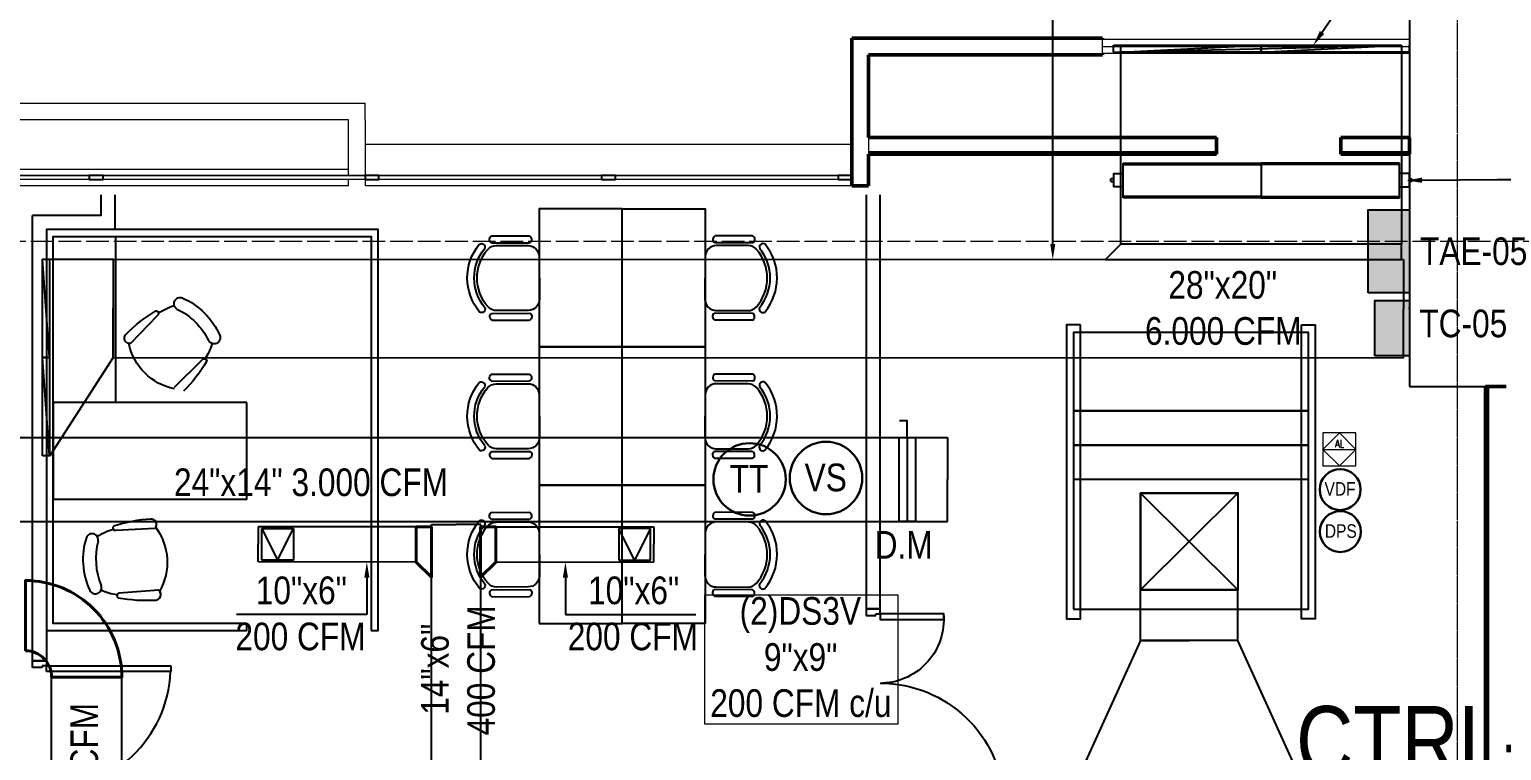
# Model space of a CAD drawing. Header units: inches. Extents: x -3 to 209, y -384 to 20.
# Drawn here: x 141.36 to 152.01, y -77.18 to -71.96 of the extents above; entities that cross this region are included whole.
import ezdxf
from ezdxf import colors
from ezdxf.entities.mleader import LeaderData, LeaderLine
from ezdxf.math import Vec2, Vec3

# ---------------------------------------------------------------- set-up
doc = ezdxf.new("R2010")
doc.units = ezdxf.units.IN
doc.header["$MEASUREMENT"] = 0
for name, pattern in [('Grid Line', [0.022225, 0.0127, -0.003175, 0.003175, -0.003175]), ('Grid Line 1_2_', [0.022225, 0.0127, -0.003175, 0.003175, -0.003175]), ('HIDDEN2', [0.1875, 0.125, -0.0625])]:
    doc.linetypes.add(name, pattern=pattern)
for name, color, linetype in [('1-01 Equipos', 1, 'Continuous'), ('1-01 HVAC-01A -Equipos', 3, 'Continuous'), ('A-WALL', 253, 'Continuous'), ('BASE PLAN$0$FLOOR LAYOUT 14 Oct (x-ref)$0$20F-032408$0$XDOOR', 253, 'Continuous'), ('BASE PLAN$0$ID-WALL', 253, 'Continuous'), ('BASE PLAN$0$NBS-HEAVY', 253, 'Continuous'), ('BASE PLAN$0$NDS-DOORS', 253, 'Continuous'), ('BASE PLAN$0$WALL', 253, 'Continuous'), ('hidden line ko ito', 253, 'Continuous'), ('HVAC TEXTO CVV', 2, 'Continuous'), ('Hvac Textos', 7, 'Continuous'), ('HVAC-Accesorios', 1, 'Continuous'), ('HVAC-Equipos', 3, 'Continuous'), ('HVAC-Extraccion', 114, 'Continuous'), ('HVAC-Rejillas', 2, 'HIDDEN2'), ('HVAC-Retorno', 20, 'Continuous'), ('HVAC-Suministro', 170, 'Continuous'), ('I-WALL', 1, 'Continuous'), ('NFF-FURN', 253, 'Continuous'), ('NFF-LIGHT', 253, 'Continuous')]:
    doc.layers.add(name, color=color, linetype=linetype)
for name, color, linetype, lineweight in [('1-controlAA', 4, 'Continuous', 5), ('A-GLAZ', 253, 'Continuous', 13), ('A-GLAZ-CURT', 253, 'Continuous', 9), ('A-GLAZ-CWMG', 253, 'Continuous', 9), ('A-WALL-PATT', 253, 'Continuous', 50), ('BASE PLAN$0$A-ABOVE', 253, 'Continuous', 5), ('DET-INST', 3, 'Continuous', 5), ('HVAC -Textos Extraccion', 2, 'Continuous', 9), ('HVAC -Textos Rejillas', 2, 'Continuous', 9), ('HVAC -Textos Retorno', 2, 'Continuous', 9), ('HVAC -Textos Suministro', 7, 'Continuous', 9), ('HVAC Suministro', 5, 'Continuous', 40), ('S-COLS', 6, 'Continuous', 13), ('S-GRID', 253, 'Continuous', 9), ('TUBO HVAC', 1, 'Continuous', 30), ('TX-INST', 250, 'Continuous', 5)]:
    doc.layers.add(name, color=color, linetype=linetype, lineweight=lineweight)
doc.styles.add('Arial Narrow', font='ARIALN.TTF', dxfattribs={"height": 0.00295})
doc.styles.add('ROMANS', font='romans.shx', dxfattribs={"width": 0.8})
doc.styles.get("Standard").update_dxf_attribs({"font": 'arial.ttf'})

# ---------------------------------------------------------------- blocks, each defined once
blk = doc.blocks.new('DS3')
at = {"linetype": 'ByBlock', "lineweight": -2, "ltscale": 25}
for p, q in [((-0.0127, 0.0127), (0, -0.0127)), ((-0.0127, -0.0127), (-0.0127, 0.0127)), ((-0.0127, 0.0127), (0.0127, 0.0127)), ((0, -0.0127), (0.0127, 0.0127)), ((0.0127, 0.0127), (0.0127, -0.0127)), ((0.0127, -0.0127), (-0.0127, -0.0127))]:
    blk.add_line(p, q, dxfattribs=at)
blk = doc.blocks.new('rr')
at = {"linetype": 'ByBlock', "lineweight": -2}
for p, q in [((-0.0127, -0.0127), (0.0127, 0.0127)), ((-0.0127, -0.0127), (-0.0127, 0.0127)), ((-0.0127, 0.0127), (0.0127, 0.0127)), ((0.0127, 0.0127), (0.0127, -0.0127)), ((0.0127, -0.0127), (-0.0127, -0.0127))]:
    blk.add_line(p, q, dxfattribs=at)
blk = doc.blocks.new('*U62')
blk.add_lwpolyline([(-0.13, -0.0566), (-0.13, 0), (0, 0), (0.0566, -0.0566), (-0.13, -0.0566)])
blk = doc.blocks.new('*U78')
blk.add_lwpolyline([(-1.0399, -0.0566), (-1.0399, 0), (0, 0), (0.0566, -0.0566), (-1.0399, -0.0566)])
blk = doc.blocks.new('*U80')
at = {"layer": 'HVAC-Accesorios', "flags": 128}
for points in [[(0, 0), (-0.119, 0), (-0.119, -0.057)], [(0, 0), (0.61, 0)]]:
    blk.add_lwpolyline(points, dxfattribs=at)
blk.add_lwpolyline([(0, 0.059), (0.61, 0.059), (0.61, -0.059), (0, -0.059)], close=True, dxfattribs=at)
blk = doc.blocks.new('Damper 36x34 - Damper 40x18-V18-1 - Mecánica')
for p, q in [((0, 0.25), (1, 0.25)), ((0, 0.241), (0, 0.25)), ((0, 0.009), (0, 0.241)), ((0, 0.241), (1, 0.241)), ((1, 0.25), (1, 0.241)), ((1, 0.241), (1, 0.009)), ((-0.07, 0.137), (-0.089, 0.137)), ((-0.089, 0.133), (-0.089, 0.137)), ((-0.089, 0.137), (-0.089, 0.137)), ((-0.089, 0.13), (-0.089, 0.133)), ((-0.089, 0.125), (-0.089, 0.13)), ((-0.089, 0.12), (-0.089, 0.125)), ((-0.089, 0.118), (-0.089, 0.12)), ((-0.089, 0.117), (-0.089, 0.118)), ((-0.089, 0.117), (-0.07, 0.117)), ((-0.07, 0.176), (-0.065, 0.176)), ((-0.07, 0.176), (-0.07, 0.078)), ((-0.065, 0.176), (0, 0.176)), ((-0.065, 0.078), (-0.07, 0.078)), ((0, 0.078), (-0.065, 0.078)), ((0, 0), (0, 0.009)), ((1, 0.009), (0, 0.009)), ((1, 0), (0, 0)), ((1, 0.009), (1, 0))]:
    blk.add_line(p, q)
blk = doc.blocks.new('UPAQ-02')
at = {"layer": '1-01 HVAC-01A -Equipos'}
for points in [[(-74852.815, 50919.023), (-74851.115, 50919.023), (-74851.115, 50921.023), (-74852.815, 50921.023)], [(-74852.815, 50920.456), (-74851.115, 50920.456), (-74851.115, 50921.023), (-74852.815, 50921.023)], [(-74852.815, 50920.209), (-74851.115, 50920.209), (-74851.115, 50920.456), (-74852.815, 50920.456)], [(-74852.815, 50919.963), (-74851.115, 50919.963), (-74851.115, 50920.209), (-74852.815, 50920.209)], [(-74852.33, 50919.161), (-74851.625, 50919.161), (-74851.625, 50919.861), (-74852.33, 50919.861)]]:
    blk.add_lwpolyline(points, close=True, dxfattribs=at)
blk = doc.blocks.new('A$C3D314434')
at = {"layer": 'hidden line ko ito', "linetype": 'ByBlock', "lineweight": -2}
for p, q in [((-304, 208), (-305, -61)), ((-254, 211), (-255, -65)), ((-234, 177), (-235, -54)), ((235, -56), (236, 176)), ((256, 209), (255, -67)), ((306, 205), (305, -64)), ((-156, -134), (154, -136))]:
    blk.add_line(p, q, dxfattribs=at)
for centre, radius, start, end in [((0, 0), 386, 50.3827, 129.1845), ((0, 0), 336, 50.2105, 129.3568), ((-279, 198), 27.4, 27.5656, 159.5515), ((-223, 284), 25.8, 144.9256, 291.0949), ((-154, 177), 80, 131.0612, 179.7836), ((0, 0), 315, 48.506, 131.0612), ((156, 176), 80, 359.7836, 48.506), ((225, 283), 25.8, 248.4723, 34.6416), ((280, 196), 27.4, 20.0157, 152.0016), ((-279, -52), 27.4, 200.0157, 332.0016), ((-155, -54), 80, 179.7836, 269.7836), ((155, -56), 80, 269.7836, 359.7836), ((279, -54), 27.4, 207.5656, 339.5515)]:
    blk.add_arc(centre, radius, start, end, dxfattribs=at)
blk = doc.blocks.new('surface desk')
at = {"layer": 'hidden line ko ito', "linetype": 'ByBlock', "lineweight": -2}
blk.add_lwpolyline([(1000, 600), (1000, 0), (0, 0), (0, 600)], close=True, dxfattribs=at)
blk.add_blockref('A$C3D314434', (501, 735), dxfattribs=at)
blk = doc.blocks.new('BASE PLAN$0$YP')
at = {"layer": 'BASE PLAN$0$FLOOR LAYOUT 14 Oct (x-ref)$0$20F-032408$0$XDOOR', "linetype": 'ByBlock', "lineweight": -2}
for p, q in [((-926, 0), (-976, 0)), ((-926, -70), (-926, 0)), ((-50, 0), (0, 0)), ((-50, -70), (-50, 0)), ((-976, -100), (-938, -100)), ((-938, -70), (-926, -70)), ((-938, -100), (-938, -70)), ((-78, -825), (-78, -100)), ((-78, -100), (-38, -100)), ((-38, -70), (-50, -70)), ((-38, -100), (-38, -70)), ((-38, -100), (-38, -825)), ((0, -100), (-38, -100)), ((-78, -1000), (-78, -825)), ((-38, -825), (-38, -1000)), ((-38, -1000), (-78, -1000))]:
    blk.add_line(p, q, dxfattribs=at)
blk.add_arc((-38, -100), 900, 180, 267.4527, dxfattribs=at)
at = {"layer": 'BASE PLAN$0$ID-WALL', "linetype": 'ByBlock', "lineweight": -2}
for p, q in [((-976, -100), (-976, 0)), ((0, -100), (0, 0))]:
    blk.add_line(p, q, dxfattribs=at)
blk.add_lwpolyline([(0, 0), (0, -100)], dxfattribs=at)
blk = doc.blocks.new('BASE PLAN$0$Z$W@#371D3AC1')
at = {"layer": 'BASE PLAN$0$A-ABOVE', "linetype": 'ByBlock', "lineweight": -2}
blk.add_line((375, 58), (175, 58), dxfattribs=at)
blk.add_lwpolyline([(375, 78), (175, 78), (175, 38), (375, 38)], close=True, dxfattribs=at)
at = {"layer": 'BASE PLAN$0$FLOOR LAYOUT 14 Oct (x-ref)$0$20F-032408$0$XDOOR', "linetype": 'ByBlock', "lineweight": -2}
for p, q in [((930, 1438), (890, 1438)), ((900, 1438), (900, 1476)), ((900, 1476), (1000, 1476)), ((930, 1426), (930, 1438)), ((1000, 1426), (930, 1426)), ((1000, 1476), (1000, 1426)), ((0, 38), (0, 78)), ((0, 78), (900, 78)), ((900, 38), (0, 38)), ((890, 38), (930, 38)), ((900, 78), (900, 38)), ((900, 0), (900, 38)), ((930, 38), (930, 50)), ((930, 50), (1000, 50)), ((1000, 50), (1000, 0)), ((1000, 0), (900, 0))]:
    blk.add_line(p, q, dxfattribs=at)
blk.add_lwpolyline([(439, 1398), (439, 1438), (900, 1438), (900, 1398)], close=True, dxfattribs=at)
for centre, radius, start, end in [((900, 1398), 461, 175.0176, 267.6819), ((900, 38), 900, 90, 177.4527)]:
    blk.add_arc(centre, radius, start, end, dxfattribs=at)
at = {"layer": 'BASE PLAN$0$WALL', "linetype": 'ByBlock', "lineweight": -2}
for p, q in [((1000, 1476), (900, 1476)), ((1000, 0), (900, 0))]:
    blk.add_line(p, q, dxfattribs=at)
blk = doc.blocks.new('dasgvd')
at = {"layer": 'NFF-FURN', "linetype": 'ByBlock', "lineweight": -2, "extrusion": (0, 0, -1)}
for points in [[(-9343, 175130), (-9338, 175133), (-9334, 175138, 0.41472), (-9338, 175201), (-9344, 175206), (-9350, 175209)], [(-9376, 175123, 0.260185), (-9334, 175138, 0.41472), (-9338, 175201), (-9344, 175206), (-9350, 175209)], [(-9350, 175209, 0.190618), (-9734, 175183)], [(-9350, 175209, 0.190618), (-9734, 175183)], [(-9376, 175123, 0.163773), (-9698, 175102)], [(-9734, 175183), (-9741, 175178), (-9747, 175173, 0.415301), (-9743, 175110, 0.275335), (-9698, 175102)], [(-9734, 175183), (-9741, 175178), (-9747, 175173, 0.415301), (-9743, 175110), (-9737, 175105), (-9730, 175102)], [(-9293, 175013, 0.064311), (-9343, 175130)], [(-9730, 175102, 0.084773), (-9763, 174986)], [(-9217, 174742, 0.062793), (-9268, 175011)], [(-9217, 174742, 0.062793), (-9268, 175011)], [(-9268, 175011), (-9270, 175013, 0.379395), (-9293, 175013)], [(-9268, 175011), (-9270, 175013, 0.415432), (-9294, 175012), (-9298, 175006), (-9299, 174999)], [(-9754, 174971), (-9755, 174978), (-9760, 174983, 0.415881), (-9784, 174981), (-9786, 174979)], [(-9763, 174986, 0.335448), (-9784, 174981), (-9786, 174979)], [(-9786, 174979, 0.062864), (-9803, 174706)], [(-9786, 174979, 0.062864), (-9803, 174706)], [(-7880, 174922, -0.062793), (-7711, 174707)], [(-7880, 174922, -0.062793), (-7711, 174707)], [(-7946, 174890), (-7947, 174895, -0.414852), (-7908, 174934, -0.197378), (-7880, 174922)], [(-8275, 174571, -0.300719), (-7946, 174902)], [(-9276, 174707, 0.360765), (-9227, 174714, 0.197378), (-9217, 174742)], [(-9285, 174714), (-9282, 174711, 0.414852), (-9227, 174714, 0.197378), (-9217, 174742)], [(-7726, 174687, -0.064311), (-7672, 174573)], [(-7711, 174707), (-7711, 174704, -0.379395), (-7726, 174687)], [(-7711, 174707), (-7711, 174704, -0.415432), (-7728, 174687), (-7735, 174688), (-7741, 174692)], [(-9741, 174677, 0.300719), (-9276, 174707)], [(-9803, 174706, 0.198158), (-9789, 174679, 0.414966), (-9734, 174683), (-9732, 174686)], [(-9803, 174706, 0.198888), (-9789, 174679, 0.347278), (-9741, 174677)], [(-7672, 174573), (-7666, 174574), (-7660, 174574, -0.41472), (-7614, 174529), (-7615, 174522), (-7617, 174515)], [(-7698, 174553, -0.260185), (-7660, 174574, -0.41472), (-7614, 174529), (-7615, 174522), (-7617, 174515)], [(-7617, 174515, -0.190618), (-7890, 174243)], [(-7617, 174515, -0.190618), (-7890, 174243)], [(-7698, 174553, -0.163773), (-7926, 174324)], [(-8077, 174339, -0.062864), (-8293, 174506)], [(-8077, 174339, -0.062864), (-8293, 174506)], [(-7890, 174243), (-7897, 174241), (-7905, 174240, -0.415301), (-7950, 174285, -0.275335), (-7926, 174324)], [(-7890, 174243), (-7897, 174241), (-7905, 174240, -0.415301), (-7950, 174285), (-7949, 174292), (-7948, 174299)], [(-7948, 174299, -0.084773), (-8057, 174351)], [(-8062, 174368), (-8058, 174363), (-8057, 174356, -0.415881), (-8074, 174338), (-8077, 174339)], [(-8057, 174351, -0.335448), (-8074, 174338), (-8077, 174339)]]:
    blk.add_lwpolyline(points, format="xyb", dxfattribs=at)
for points in [[(-9350, 175209), (-9350, 175209)], [(-9734, 175183), (-9734, 175183)], [(-9376, 175123), (-9376, 175123)], [(-9698, 175102), (-9698, 175102)], [(-9268, 175011), (-9268, 175011)], [(-9285, 174714), (-9299, 174999)], [(-9732, 174686), (-9754, 174971)], [(-9786, 174979), (-9786, 174979)], [(-7946, 174890), (-7741, 174692)], [(-7946, 174890), (-7946, 174890)], [(-9217, 174742), (-9217, 174742)], [(-7711, 174707), (-7711, 174707)], [(-9285, 174714), (-9285, 174714)], [(-9732, 174686), (-9732, 174686)], [(-9803, 174706), (-9803, 174706)], [(-7698, 174553), (-7698, 174553)], [(-8262, 174572), (-8062, 174368)], [(-7926, 174324), (-7926, 174324)], [(-8077, 174339), (-8077, 174339)], [(-7890, 174243), (-7890, 174243)]]:
    blk.add_lwpolyline(points, dxfattribs=at)

msp = doc.modelspace()

# ---------------------------------------------------------------- hatches: boundary and pattern name
at = {"layer": 'HVAC-Equipos'}
h = msp.add_hatch(color=256, dxfattribs=at)
h.dxf.hatch_style = 1
h.paths.add_polyline_path([(151.045, -73.865), (151.345, -73.865), (151.345, -73.265), (151.045, -73.265)])
h = msp.add_hatch(color=256, dxfattribs=at)
h.dxf.hatch_style = 1
h.paths.add_polyline_path([(151.345, -74.321), (151.345, -73.921), (151.095, -73.921), (151.095, -74.321)])

# ---------------------------------------------------------------- linework, layer by layer
at = {"layer": '1-01 Equipos'}
msp.add_line((151.337, -73.976), (151.343, -73.976), dxfattribs=at)
at = {"layer": '1-controlAA', "flags": 128}
msp.add_lwpolyline([(150.956, -74.878), (150.718, -74.878), (150.718, -75.117), (150.956, -75.117)], close=True, dxfattribs=at)
at = {"layer": 'A-GLAZ', "lineweight": 9}
for p, q in [((149.124, -72.082), (149.124, -72.032)), ((151.344, -72.032), (149.124, -72.032)), ((149.124, -72.132), (149.124, -72.082)), ((149.124, -72.082), (151.344, -72.082)), ((151.344, -72.032), (151.344, -72.082)), ((151.344, -72.082), (151.344, -72.132)), ((151.344, -72.132), (149.124, -72.132))]:
    msp.add_line(p, q, dxfattribs=at)
at = {"layer": 'A-GLAZ-CURT', "lineweight": 18}
for p, q in [((141.79, -73.018), (139.944, -73.018)), ((139.944, -73.043), (141.79, -73.043)), ((141.79, -73.043), (141.79, -73.018)), ((143.786, -73.018), (141.89, -73.018)), ((141.89, -73.018), (141.89, -73.043)), ((141.89, -73.043), (143.786, -73.043)), ((143.786, -73.043), (143.786, -73.018)), ((145.498, -73.018), (143.886, -73.018)), ((143.886, -73.018), (143.886, -73.043)), ((143.886, -73.043), (145.498, -73.043)), ((145.498, -73.043), (145.498, -73.018)), ((147.21, -73.018), (145.598, -73.018)), ((145.598, -73.018), (145.598, -73.043)), ((145.598, -73.043), (147.21, -73.043)), ((147.21, -73.043), (147.21, -73.018))]:
    msp.add_line(p, q, dxfattribs=at)
at = {"layer": 'A-GLAZ-CWMG'}
for p, q in [((141.79, -73.015), (139.944, -73.015)), ((141.79, -73.045), (139.944, -73.045)), ((143.786, -73.015), (141.89, -73.015)), ((143.786, -73.045), (141.89, -73.045)), ((145.498, -73.015), (143.886, -73.015)), ((145.498, -73.045), (143.886, -73.045)), ((147.21, -73.015), (145.598, -73.015)), ((147.21, -73.045), (145.598, -73.045))]:
    msp.add_line(p, q, dxfattribs=at)
at = {"layer": 'A-GLAZ-CWMG', "lineweight": 25, "extrusion": (0, 0, -1)}
for p, q in [((141.89, -73.015), (141.79, -73.015)), ((141.79, -73.015), (141.79, -73.045)), ((141.79, -73.045), (141.89, -73.045)), ((141.89, -73.045), (141.89, -73.015)), ((145.598, -73.015), (145.498, -73.015)), ((145.498, -73.015), (145.498, -73.045)), ((145.498, -73.045), (145.598, -73.045)), ((145.598, -73.045), (145.598, -73.015)), ((147.31, -73.015), (147.21, -73.015)), ((147.21, -73.015), (147.21, -73.045)), ((147.21, -73.045), (147.31, -73.045)), ((147.31, -73.045), (147.31, -73.015))]:
    msp.add_line(p, q, dxfattribs=at)
at = {"layer": 'A-GLAZ-CWMG', "lineweight": 25}
for p, q in [((143.886, -73.015), (143.786, -73.015)), ((143.786, -73.015), (143.786, -73.045)), ((143.786, -73.045), (143.886, -73.045)), ((143.886, -73.045), (143.886, -73.015))]:
    msp.add_line(p, q, dxfattribs=at)
at = {"layer": 'A-WALL', "lineweight": 50}
for p, q in [((147.43, -72.022), (147.31, -72.022)), ((147.31, -72.022), (147.31, -73.09)), ((149.124, -72.022), (147.43, -72.022)), ((149.124, -72.032), (149.124, -72.022)), ((147.43, -72.741), (147.43, -72.142)), ((147.43, -72.142), (149.124, -72.142)), ((149.124, -72.142), (149.124, -72.132)), ((149.948, -72.741), (147.43, -72.741)), ((149.948, -72.861), (149.948, -72.741)), ((151.344, -72.741), (150.848, -72.741)), ((150.848, -72.741), (150.848, -72.861)), ((151.344, -72.861), (151.344, -72.741)), ((147.43, -73.09), (147.43, -72.861)), ((147.43, -72.861), (149.948, -72.861)), ((150.848, -72.861), (151.344, -72.861)), ((147.31, -73.09), (147.43, -73.09)), ((151.909, -74.541), (151.894, -74.541)), ((151.894, -74.541), (151.894, -80.45)), ((151.909, -74.541), (151.909, -80.465)), ((152.044, -74.541), (151.909, -74.541)), ((151.909, -80.45), (151.909, -74.541))]:
    msp.add_line(p, q, dxfattribs=at)
at = {"layer": 'A-WALL', "lineweight": 9}
for p, q in [((126.358, -72.492), (143.786, -72.492)), ((143.786, -72.612), (143.786, -72.492)), ((143.666, -72.612), (126.478, -72.612)), ((143.666, -73.015), (143.666, -72.612)), ((143.786, -72.612), (143.786, -73.015)), ((143.786, -72.79), (147.31, -72.79)), ((128.21, -72.97), (143.666, -72.97)), ((143.666, -73.09), (143.666, -73.045)), ((143.786, -73.045), (143.786, -73.09)), ((143.666, -73.09), (128.221, -73.09)), ((147.31, -73.09), (143.786, -73.09))]:
    msp.add_line(p, q, dxfattribs=at)
at = {"layer": 'A-WALL', "lineweight": 18}
for p, q in [((147.43, -72.741), (147.43, -72.841)), ((147.43, -72.841), (149.948, -72.841)), ((147.43, -72.841), (147.43, -72.861)), ((150.848, -72.841), (151.344, -72.841))]:
    msp.add_line(p, q, dxfattribs=at)
at = {"layer": 'A-WALL-PATT', "linetype": 'Continuous', "lineweight": 9}
for p, q in [((147.906, -72.841), (147.903, -72.846)), ((149.152, -72.861), (149.147, -72.851)), ((149.547, -72.841), (149.54, -72.853)), ((151.894, -74.546), (151.899, -74.541)), ((151.894, -74.617), (151.909, -74.602)), ((151.894, -74.687), (151.909, -74.672)), ((151.894, -74.758), (151.909, -74.743)), ((151.894, -74.829), (151.909, -74.814)), ((151.894, -74.9), (151.909, -74.885)), ((151.894, -74.97), (151.909, -74.955)), ((151.894, -75.041), (151.909, -75.026)), ((151.894, -75.112), (151.909, -75.097)), ((151.894, -75.182), (151.909, -75.167)), ((151.894, -75.253), (151.909, -75.238)), ((151.894, -75.324), (151.909, -75.309)), ((151.894, -75.395), (151.909, -75.38)), ((151.894, -75.465), (151.909, -75.45)), ((151.894, -75.536), (151.909, -75.521)), ((151.894, -75.607), (151.909, -75.592)), ((151.894, -75.677), (151.909, -75.662)), ((151.894, -75.748), (151.909, -75.733)), ((151.894, -75.819), (151.909, -75.804)), ((151.894, -75.89), (151.909, -75.875)), ((151.894, -75.96), (151.909, -75.945)), ((151.894, -76.031), (151.909, -76.016)), ((151.894, -76.102), (151.909, -76.087)), ((151.894, -76.172), (151.909, -76.157)), ((151.894, -76.243), (151.909, -76.228)), ((151.894, -76.314), (151.909, -76.299)), ((151.894, -76.384), (151.909, -76.369)), ((151.894, -76.455), (151.909, -76.44)), ((151.894, -76.526), (151.909, -76.511)), ((151.894, -76.597), (151.909, -76.582)), ((151.894, -76.667), (151.909, -76.652)), ((151.894, -76.738), (151.909, -76.723)), ((151.894, -76.809), (151.909, -76.794)), ((151.894, -76.879), (151.909, -76.864)), ((151.894, -76.95), (151.909, -76.935)), ((151.894, -77.021), (151.909, -77.006)), ((151.894, -77.092), (151.909, -77.077)), ((151.894, -77.162), (151.909, -77.147))]:
    msp.add_line(p, q, dxfattribs=at)
at = {"layer": 'BASE PLAN$0$NBS-HEAVY'}
for p, q in [((147.413, -73.156), (147.413, -76.15)), ((147.513, -76.15), (147.513, -73.156))]:
    msp.add_line(p, q, dxfattribs=at)
for points in [[(141.874, -73.156), (141.874, -73.306), (141.38, -73.306)], [(141.974, -73.156), (141.974, -73.406), (141.48, -73.406)], [(141.38, -76.526), (141.38, -73.306)], [(141.48, -73.406), (141.48, -76.526)]]:
    msp.add_lwpolyline(points, dxfattribs=at)
at = {"layer": 'DET-INST'}
msp.add_line((150.718, -74.997), (150.956, -74.997), dxfattribs=at)
at = {"layer": 'DET-INST', "flags": 128}
msp.add_lwpolyline([(150.837, -74.878), (150.718, -74.997), (150.837, -75.117), (150.956, -74.997)], close=True, dxfattribs=at)
at = {"layer": 'HVAC -Textos Suministro'}
msp.add_lwpolyline([(147.642, -76.984), (146.246, -76.984), (146.246, -76.049), (147.642, -76.049)], close=True, dxfattribs=at)
at = {"layer": 'HVAC Suministro'}
msp.add_lwpolyline([(141.328, -76.454), (141.328, -75.946, -0.414214), (142.026, -76.645), (141.518, -76.645, 0.414214)], format="xyb", close=True, dxfattribs=at)
at = {"layer": 'HVAC-Equipos'}
for points in [[(151.045, -73.865), (151.045, -73.265), (151.345, -73.265), (151.345, -73.865)], [(151.095, -74.321), (151.095, -73.921), (151.345, -73.921), (151.345, -74.321)]]:
    msp.add_lwpolyline(points, close=True, dxfattribs=at)
at = {"layer": 'HVAC-Extraccion'}
for p, q in [((141.964, -73.621), (141.963, -73.976)), ((141.964, -73.621), (151.302, -73.624)), ((151.302, -73.624), (151.302, -73.98)), ((141.963, -74.332), (141.963, -73.976)), ((151.302, -74.335), (151.302, -73.98)), ((141.963, -74.332), (151.302, -74.335))]:
    msp.add_line(p, q, dxfattribs=at)
for points in [[(149.256, -72.123), (151.288, -72.123), (151.288, -73.513), (149.256, -73.513)], [(141.504, -73.621), (141.963, -73.621), (141.963, -74.332), (141.504, -75.043)]]:
    msp.add_lwpolyline(points, close=True, dxfattribs=at)
at = {"layer": 'HVAC-Retorno'}
for p, q in [((140.012, -74.911), (148.001, -74.91)), ((148.001, -74.91), (148.001, -75.215)), ((148.001, -75.52), (148.001, -75.215)), ((140.012, -75.52), (148.001, -75.52))]:
    msp.add_line(p, q, dxfattribs=at)
at = {"layer": 'HVAC-Suministro'}
for p, q in [((150.103, -76.014), (149.399, -75.314)), ((150.103, -75.314), (149.399, -76.014)), ((144.156, -75.558), (143.013, -75.557)), ((143.013, -75.557), (143.013, -75.684)), ((144.156, -75.558), (144.156, -75.685)), ((144.267, -78.258), (144.267, -75.54)), ((144.267, -75.54), (144.445, -75.54)), ((144.623, -75.54), (144.445, -75.54)), ((144.623, -78.258), (144.623, -75.54)), ((144.733, -75.558), (145.876, -75.557)), ((144.733, -75.558), (144.733, -75.685)), ((145.876, -75.557), (145.876, -75.684)), ((143.013, -75.811), (143.013, -75.684)), ((144.156, -75.812), (144.156, -75.685)), ((144.733, -75.812), (144.733, -75.685)), ((145.876, -75.811), (145.876, -75.684)), ((144.156, -75.812), (143.013, -75.811)), ((144.733, -75.812), (145.876, -75.811)), ((149.399, -76.379), (149.399, -76.014)), ((149.399, -76.014), (149.751, -76.014)), ((150.103, -76.014), (149.751, -76.014)), ((150.103, -76.379), (150.103, -76.014)), ((149.399, -76.379), (149.751, -76.379)), ((150.103, -76.379), (149.751, -76.379)), ((141.518, -78.946), (141.518, -76.645)), ((141.518, -76.645), (141.772, -76.645)), ((142.026, -76.645), (141.772, -76.645)), ((142.026, -78.946), (142.026, -76.645))]:
    msp.add_line(p, q, dxfattribs=at)
for points in [[(150.103, -76.014), (149.399, -76.014), (149.399, -75.314), (150.103, -75.314)], [(150.103, -76.379), (149.399, -76.379), (148.989, -77.283), (150.513, -77.283)]]:
    msp.add_lwpolyline(points, close=True, dxfattribs=at)
at = {"layer": 'I-WALL'}
for points in [[(148.963, -74.095), (148.863, -74.095), (148.863, -76.222), (148.963, -76.222)], [(150.563, -74.095), (150.663, -74.095), (150.663, -76.222), (150.563, -76.222)]]:
    msp.add_lwpolyline(points, close=True, dxfattribs=at)
at = {"layer": 'NFF-FURN'}
msp.add_lwpolyline([(143.83, -76.307), (143.88, -76.307), (143.88, -73.406), (141.48, -73.406), (141.48, -76.307), (142.93, -76.307), (142.93, -76.257), (141.53, -76.257), (141.53, -73.457), (143.83, -73.457), (143.83, -76.307)], dxfattribs=at)
for points in [[(141.98, -74.657), (141.53, -74.657), (141.53, -73.457), (141.98, -73.457)], [(142.93, -74.657), (141.53, -74.657), (141.53, -75.357), (142.93, -75.357)]]:
    msp.add_lwpolyline(points, close=True, dxfattribs=at)
at = {"layer": 'S-COLS', "lineweight": 25}
for p, q in [((151.345, -71.541), (151.345, -74.541)), ((151.345, -74.541), (152.045, -74.541))]:
    msp.add_line(p, q, dxfattribs=at)
at = {"layer": 'S-GRID', "linetype": 'Grid Line 1_2_'}
for p, q in [((151.69, -65.513), (151.69, -119.259)), ((151.69, -65.513), (151.69, -119.259)), ((118.631, -73.491), (201.813, -73.491)), ((118.631, -73.491), (201.813, -73.491))]:
    msp.add_line(p, q, dxfattribs=at)
at = {"layer": 'S-GRID', "linetype": 'Grid Line'}
for p, q in [((151.69, -70.408), (151.69, -112.801)), ((117.624, -73.491), (202.77, -73.491)), ((123.567, -73.491), (190.878, -73.491))]:
    msp.add_line(p, q, dxfattribs=at)
at = {"layer": 'TUBO HVAC'}
for centre, radius in [((146.569, -75.214), 0.262), ((147.122, -75.204), 0.262), ((150.843, -75.288), 0.148), ((150.844, -75.592), 0.148)]:
    msp.add_circle(centre, radius, dxfattribs=at)

# ---------------------------------------------------------------- block references
at = {"layer": 'BASE PLAN$0$NDS-DOORS', "xscale": -0.0009999999999852297, "yscale": 0.0009999999999852297, "zscale": 0.0009999999999852297}
msp.add_blockref('BASE PLAN$0$Z$W@#371D3AC1', (148.413, -77.626), dxfattribs=at)
at = {"layer": 'BASE PLAN$0$NDS-DOORS', "xscale": 0.0009999999999852306, "yscale": 0.0009999999999852306, "zscale": 0.0009999999999852306, "rotation": 90}
msp.add_blockref('BASE PLAN$0$YP', (141.38, -76.526), dxfattribs=at)
at = {"layer": 'HVAC Suministro', "yscale": 1.953866694221574, "zscale": 1.953866694221574}
for p, xscale, rotation in [((144.156, -75.812), -1.953866694221574, 90.0000000168191), ((144.733, -75.812), 1.953866694221574, 269.9999999831809)]:
    msp.add_blockref('*U62', p, dxfattribs=dict(at, xscale=xscale, rotation=rotation))
at = {"layer": 'HVAC-Accesorios'}
msp.add_blockref('Damper 36x34 - Damper 40x18-V18-1 - Mecánica', (149.272, -73.176), dxfattribs=at)
at = {"layer": 'HVAC-Accesorios', "xscale": -1}
msp.add_blockref('Damper 36x34 - Damper 40x18-V18-1 - Mecánica', (151.272, -73.176), dxfattribs=at)
at = {"layer": 'HVAC-Equipos', "rotation": 270}
msp.add_blockref('*U80', (147.71, -74.91), dxfattribs=at)
at = {"layer": 'HVAC-Extraccion', "xscale": -1.953866694221574, "yscale": 1.953866694221574, "zscale": 1.953866694221574, "rotation": 1.681918604390376e-08}
msp.add_blockref('*U78', (149.256, -73.513), dxfattribs=at)
at = {"layer": 'HVAC-Rejillas'}
for name, p, xscale, yscale, zscale in [('rr', (150.273, -72.097), 84.252, 2, 12), ('rr', (149.764, -72.097), 40, 2, 12), ('rr', (150.78, -72.097), 40, 2, 12), ('DS3', (143.153, -75.685), 9, 9, 9), ('DS3', (145.737, -75.685), -9, 9, 9)]:
    msp.add_blockref(name, p, dxfattribs=dict(at, xscale=xscale, yscale=yscale, zscale=zscale))
at = {"layer": 'HVAC-Rejillas', "xscale": 28, "yscale": 2, "zscale": 12, "rotation": 90}
for p in [(141.478, -73.976), (141.478, -74.687)]:
    msp.add_blockref('rr', p, dxfattribs=at)
at = {"layer": 'HVAC-Suministro'}
msp.add_blockref('UPAQ-02', (75001.729, -50995.175), dxfattribs=at)
at = {"layer": 'NFF-FURN', "zscale": 0.0009999999999852297}
for p, xscale, yscale, rotation in [((145.647, -73.256), -0.0009999999999852304, 0.0009999999999852304, 90), ((145.647, -73.256), 0.0009999999999852297, 0.0009999999999852297, 270), ((145.647, -74.256), -0.0009999999999852304, 0.0009999999999852304, 90), ((145.647, -74.256), 0.0009999999999852297, 0.0009999999999852297, 270), ((145.647, -75.256), -0.0009999999999852304, 0.0009999999999852304, 90), ((145.647, -75.256), 0.0009999999999852297, 0.0009999999999852297, 270)]:
    msp.add_blockref('surface desk', p, dxfattribs=dict(at, xscale=xscale, yscale=yscale, rotation=rotation))
at = {"layer": 'NFF-LIGHT', "xscale": -0.0009999999999852304, "yscale": 0.0009999999999852304, "zscale": 0.0009999999999852297, "rotation": 90}
msp.add_blockref('dasgvd', (316.978, -66.284), dxfattribs=at)

# ---------------------------------------------------------------- texts
at = {"layer": 'HVAC -Textos Extraccion', "insert": (147.474, -75.588), "char_height": 0.2, "width": 0.48273, "attachment_point": 1, "style": 'Arial Narrow'}
msp.add_mtext('D.M', dxfattribs=at)
at = {"layer": 'HVAC -Textos Rejillas', "char_height": 0.2, "width": 1.6348, "attachment_point": 1, "style": 'Arial Narrow'}
for s, insert in [('TAE-05', (151.421, -73.463)), ('\\pi0.43255;28"x20"\\P\\pi0.26345;6.000 CFM ', (149.167, -73.707)), ('TC-05', (151.416, -73.986))]:
    msp.add_mtext(s, dxfattribs=dict(at, insert=insert))
at = {"layer": 'HVAC -Textos Retorno', "insert": (142.403, -75.135), "char_height": 0.2, "width": 2.02741, "attachment_point": 1, "style": 'Arial Narrow'}
msp.add_mtext('24"x14" 3.000 CFM', dxfattribs=at)
at = {"layer": 'HVAC -Textos Suministro', "attachment_point": 1, "style": 'Arial Narrow'}
for s, insert, char_height, width in [('\\pi0.28216;10"x6" \\P\\pi0.13496;200 CFM', (142.713, -75.917), 0.2, 1.18847), ('\\pi0.28216;10"x6" \\P\\pi0.13496;200 CFM', (145.118, -75.917), 0.2, 1.18847), ('\\pi0.38596;(2)DS3V\\P\\pi0.56133;9"x9"\\P\\pi0.1732;200 CFM c/u', (146.111, -76.066), 0.2, 1.6348), ('CTRL-44', (150.524, -76.854), 0.5, 3.107)]:
    msp.add_mtext(s, dxfattribs=dict(at, insert=insert, char_height=char_height, width=width))
at = {"layer": 'HVAC -Textos Suministro', "char_height": 0.2, "attachment_point": 1, "rotation": 90, "style": 'Arial Narrow'}
for s, insert, width in [('\\pi0.28727;14"x6" \\P\\pi0.13816;400 CFM', (144.192, -77.205), 1.19869), ('20"x10" 1.600 CFM', (141.654, -78.815), 1.96523)]:
    msp.add_mtext(s, dxfattribs=dict(at, insert=insert, width=width))
at = {"layer": 'HVAC TEXTO CVV', "color": 1, "attachment_point": 1, "style": 'Arial Narrow'}
for s, insert, char_height, width in [('\\pi0.67109;VS', (146.296, -75.1), 0.2, 1.6348), ('\\pi0.68241;TT', (145.743, -75.11), 0.2, 1.6348), ('\\pi0.29103;VDF', (150.439, -75.234), 0.098, 0.80105), ('\\pi0.29227;DPS', (150.44, -75.539), 0.098, 0.80105)]:
    msp.add_mtext(s, dxfattribs=dict(at, insert=insert, char_height=char_height, width=width))
at = {"layer": 'TX-INST', "color": 7, "insert": (150.839, -74.927), "char_height": 0.056, "width": 0.13388, "attachment_point": 2, "line_spacing_factor": 0.964689, "style": 'ROMANS'}
msp.add_mtext('AL', dxfattribs=at)

# ---------------------------------------------------------------- leaders
at = {"layer": 'HVAC -Textos Rejillas'}
ml = msp.add_multileader_mtext('Standard', dxfattribs=at)
ml.set_content('', color=256)
ml.set_leader_properties()
ml.build(insert=Vec2(0, 0))
ml.multileader.update_dxf_attribs({"dogleg_length": 0.36, "arrow_head_size": 0.113})
ctx = ml.context
ctx.base_point, ctx.char_height, ctx.arrow_head_size, ctx.landing_gap_size, ctx.plane_origin, ctx.plane_x_axis, ctx.plane_y_axis = Vec3(153.559, -70.408), 0.113, 0.113, 0.0564, Vec3(156.581, -70.463), Vec3(-1, 0), Vec3(0, -1)
ctx.text_align_type = 2
notes = []
notes.append((ctx, [(1, (1, 1, 0), (151.778, -70.408), (1, 0), 1.668, [(0, [(150.648, -72.074)], 0, [])])]))
ctx.mtext.insert, ctx.mtext.text_direction, ctx.mtext.rotation, ctx.mtext.alignment, ctx.mtext.flow_direction = Vec3(153.503, -70.464), Vec3(-1, 0), 3.141593, 3, 5
ml = msp.add_multileader_mtext('Standard', dxfattribs=at)
ml.set_content('', color=256)
ml.set_leader_properties()
ml.build(insert=Vec2(0, 0))
ml.multileader.update_dxf_attribs({"dogleg_length": 0.36, "arrow_head_size": 0.113})
ctx = ml.context
ctx.base_point, ctx.char_height, ctx.arrow_head_size, ctx.landing_gap_size, ctx.plane_origin, ctx.plane_x_axis, ctx.plane_y_axis = Vec3(147.609, -71.632), 0.113, 0.113, 0.0564, Vec3(142.857, -72.693), Vec3(-1, 0), Vec3(0, -1)
notes.append((ctx, [(1, (1, 1, 0), (148.763, -71.632), (-1, 0), 1.155, [(0, [(148.763, -73.623)], 0, [])])]))
ctx.mtext.insert, ctx.mtext.text_direction, ctx.mtext.rotation, ctx.mtext.flow_direction = Vec3(147.552, -71.688), Vec3(-1, 0), 3.141593, 5
at = {"layer": 'HVAC -Textos Suministro'}
ml = msp.add_multileader_mtext('Standard', dxfattribs=at)
ml.set_content('', color=256)
ml.set_leader_properties()
ml.build(insert=Vec2(0, 0))
ml.multileader.update_dxf_attribs({"dogleg_length": 0.36, "arrow_head_size": 0.113})
ctx = ml.context
ctx.base_point, ctx.char_height, ctx.arrow_head_size, ctx.landing_gap_size, ctx.plane_origin, ctx.plane_x_axis, ctx.plane_y_axis = Vec3(142.855, -76.192), 0.113, 0.113, 0.0564, Vec3(139.245, -75.694), Vec3(-1, 0), Vec3(0, -1)
notes.append((ctx, [(1, (1, 1, 0), (143.799, -76.192), (-1, 0), 0.944, [(0, [(143.799, -75.812)], 0, [])])]))
ctx.mtext.insert, ctx.mtext.text_direction, ctx.mtext.rotation, ctx.mtext.flow_direction = Vec3(142.799, -76.249), Vec3(-1, 0), 3.141593, 5
ml = msp.add_multileader_mtext('Standard', dxfattribs=at)
ml.set_content('', color=256)
ml.set_leader_properties()
ml.build(insert=Vec2(0, 0))
ml.multileader.update_dxf_attribs({"dogleg_length": 0.36, "arrow_head_size": 0.113})
ctx = ml.context
ctx.base_point, ctx.char_height, ctx.arrow_head_size, ctx.landing_gap_size, ctx.plane_origin, ctx.plane_x_axis, ctx.plane_y_axis = Vec3(146.292, -76.192), 0.113, 0.113, 0.0564, Vec3(149.79, -75.694), Vec3(-1, 0), Vec3(0, -1)
ctx.text_align_type = 2
notes.append((ctx, [(1, (1, 1, 0), (145.236, -76.192), (1, 0), 0.944, [(0, [(145.236, -75.812)], 0, [])])]))
ctx.mtext.insert, ctx.mtext.text_direction, ctx.mtext.rotation, ctx.mtext.alignment, ctx.mtext.flow_direction = Vec3(146.236, -76.249), Vec3(-1, 0), 3.141593, 3, 5
at = {"layer": 'Hvac Textos'}
ml = msp.add_multileader_mtext('Standard', dxfattribs=at)
ml.set_content('', color=256)
ml.set_leader_properties()
ml.build(insert=Vec2(0, 0))
ml.multileader.update_dxf_attribs({"dogleg_length": 0.36, "arrow_head_size": 0.113})
ctx = ml.context
ctx.base_point, ctx.char_height, ctx.arrow_head_size, ctx.landing_gap_size, ctx.plane_origin, ctx.plane_x_axis, ctx.plane_y_axis = Vec3(154.666, -73.044), 0.113, 0.113, 0.0564, Vec3(156.796, -72.558), Vec3(-1, 0), Vec3(0, -1)
ctx.text_align_type = 2
notes.append((ctx, [(1, (1, 1, 0), (151.979, -73.044), (1, 0), 2.574, [(0, [(151.322, -73.051)], 0, [])])]))
ctx.mtext.insert, ctx.mtext.text_direction, ctx.mtext.rotation, ctx.mtext.alignment, ctx.mtext.flow_direction = Vec3(154.609, -73.101), Vec3(-1, 0), 3.141593, 3, 5
for ctx, leaders in notes:
    for number, flags, end, landing, length, lines in leaders:
        leader = LeaderData()
        leader.index, (leader.has_last_leader_line, leader.has_dogleg_vector, leader.attachment_direction) = number, flags
        leader.last_leader_point, leader.dogleg_vector, leader.dogleg_length = Vec3(end), Vec3(landing), length
        for number, points, colour, breaks in lines:
            line = LeaderLine()
            line.index, line.vertices, line.color, line.breaks = number, Vec3.list(points), colors.encode_raw_color(colour), breaks
            leader.lines.append(line)
        ctx.leaders.append(leader)

doc.saveas('drawing.dxf')
